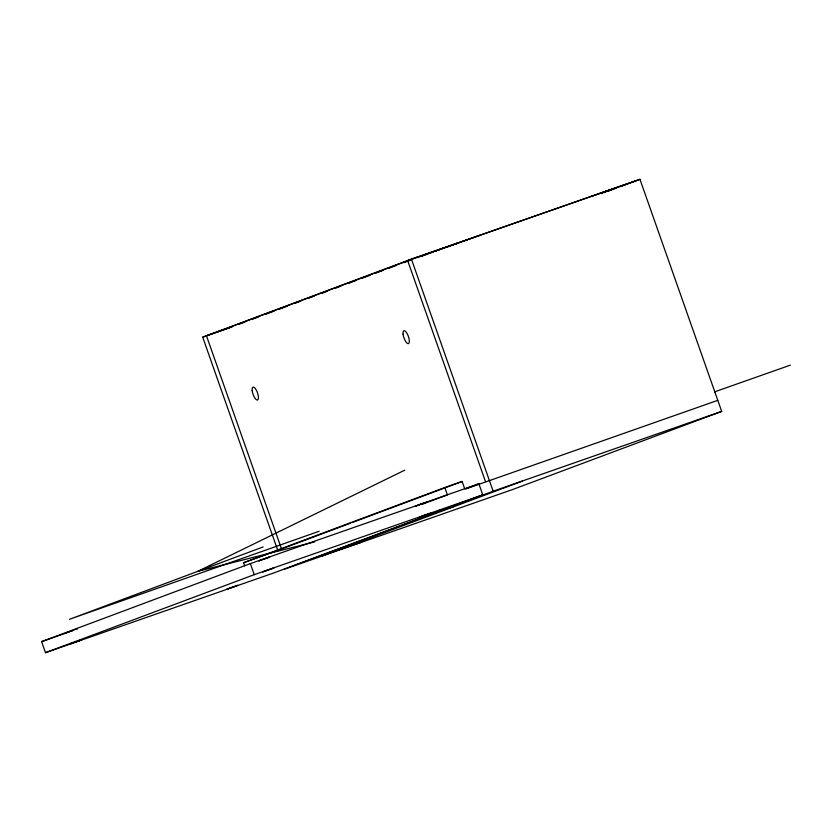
<?xml version="1.0" encoding="UTF-8"?>
<svg xmlns="http://www.w3.org/2000/svg" width="832" height="832" viewBox="0 0 832 832"><rect width="100%" height="100%" fill="white"/><g stroke="black" fill="none" stroke-linecap="round" stroke-linejoin="round"><path stroke-width="1.25" d="M404.716 470.194L197.756 571.355L314.746 541.871M268.362 569.972L273.728 568.038M447.637 246.698L455.426 243.994M277.94 550.857L202.686 337.158L411.424 259.137L639.954 179.317L721.687 411.393L512.938 489.414L284.409 569.234L493.147 491.213L721.687 411.393M216.84 332.114L418.038 256.922M239.002 324.262L245.066 321.994M252.335 319.28L258.398 317.013M265.668 314.288L274.154 311.126M279.001 309.306L287.487 306.134M294.757 303.42L300.82 301.153M308.09 298.438L314.153 296.171M321.422 293.457L327.486 291.19M334.755 288.475L340.818 286.208M348.088 283.494L356.574 280.322M361.421 278.502L369.907 275.34M374.754 273.52L383.24 270.348M388.086 268.538L396.573 265.366M403.842 262.652L409.906 260.385M417.175 257.67L435.354 250.879M422.24 256.027L433.17 251.95M445.744 247.25L434.314 251.514L480.366 235.154M601.078 193.596L612.009 189.509M625.799 184.35L591.167 196.446M608.306 191.142L616.793 187.98M620.422 186.618L639.954 179.317M263.141 546.915L69.493 619.299L319.176 531.263M244.722 565.864L243.61 562.702L444.808 487.51L462.114 481.468L464.714 488.831M268.195 553.946L243.61 562.702M270.618 553.041L350.615 523.141M353.038 522.236L462.114 481.468M41.6 641.628L250.338 563.618L478.868 483.798L482.768 494.842L274.019 572.863L45.49 652.683L41.6 641.628L66.04 633.09M423.155 503.942L447.398 494.874L444.808 487.51M465.525 488.779L478.868 483.798M466.097 488.821L717.787 400.338M45.49 652.683L254.238 574.662L482.768 494.842M321.079 556.327L522.278 481.135M66.487 632.736L67.746 632.278M259.834 560.487L258.825 560.872L259.886 560.518M260.177 560.362L264.15 558.948M425.027 502.819L426.806 502.154L417.529 505.388M421.418 516.443L419.661 517.098L425.017 515.164M428.917 513.864L430.695 513.209L427.513 514.29M455.936 243.818L458.609 242.84L455.894 243.755M606.746 191.09L604.864 191.766L606.819 191.131M612.404 189.093L615.545 188.022L609.679 190.133M607.214 190.913L609.908 189.966M424.122 503.142L422.542 503.703M68.65 631.956L70.231 631.394M427.513 514.374L425.88 514.946M73.05 642.834L69.878 643.989L75.223 642.054M232.201 587.236L226.876 589.15L230.006 588.089M265.013 558.73L269.818 556.993L262.891 559.468M72.758 630.594L71.656 630.978M452.93 244.795L454.979 244.078M714.511 391.882L790.4 365.123M421.99 503.901L418.475 505.128M71.334 631.01L72.904 630.458M268.039 569.993L262.714 571.917L273.676 568.048M75.546 642.034L80.912 640.099L77.73 641.181M232.513 587.205L237.879 585.27L234.697 586.352M611.946 189.249L608.171 190.663M451.204 245.482L452.182 245.149M70.086 631.53L69.15 631.862M427.055 514.446L423.28 515.861M77.272 641.337L73.497 642.751M230.474 587.922L234.239 586.518M636.178 180.731L407.649 260.551L485.493 481.572M231.847 326.872L206.45 335.743L281.715 549.442M202.686 337.158L232.014 326.914M262.423 559.634L260.25 560.394M73.382 630.292L74.298 629.97M449.852 245.96L447.71 246.688M67.829 632.32L66.487 632.778M338.842 549.817L360.901 542.422M439.275 510.474L453.118 506.99M411.424 259.137L493.147 491.213M250.338 563.618L254.238 574.662M415.823 506.012L417.217 505.565L415.823 506.012M76.939 629.086L75.972 629.45L76.97 629.065M403.073 334.142A6.833 2.35 70.7 0 0 408.242 343.668A6.833 2.35 70.7 0 0 407.222 333.726A6.833 2.35 70.7 0 0 403.073 334.142M252.169 390.53A6.833 2.35 70.7 0 0 257.348 400.067A6.833 2.35 70.7 0 0 256.318 390.125A6.833 2.35 70.7 0 0 252.169 390.53"/></g></svg>
